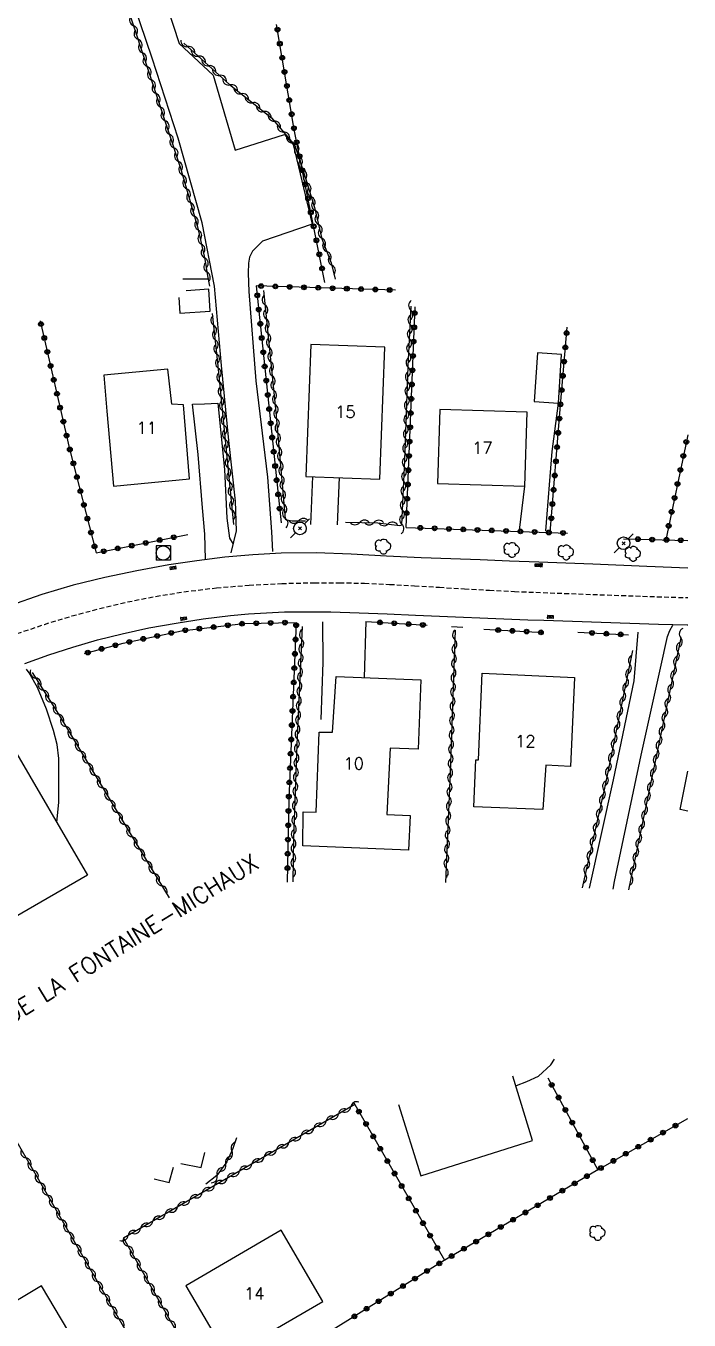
# Model space of a CAD drawing. Header units: millimetres. Extents: x 146997 to 148001, y 141998 to 143001.
# Drawn here: x 147930.5 to 148000.1, y 142531.2 to 142667 of the extents above; entities that cross this region are included whole.
import ezdxf
from ezdxf.enums import TextEntityAlignment as Align

# ---------------------------------------------------------------- set-up
doc = ezdxf.new("R2010")
doc.units = ezdxf.units.MM
doc.linetypes.add('DASHED', pattern=[0.75, 0.5, -0.25])
doc.layers.get('0').update_dxf_attribs({"linetype": 'CONTINUOUS'})
for name, color, linetype in [('W0001', 6, 'DASHED'), ('W0008', 7, 'CONTINUOUS'), ('W0017', 7, 'CONTINUOUS'), ('W0101', 7, 'CONTINUOUS'), ('W0104', 1, 'CONTINUOUS'), ('W0211', 2, 'CONTINUOUS'), ('W0300', 7, 'CONTINUOUS'), ('W0310', 3, 'CONTINUOUS'), ('W0323', 7, 'CONTINUOUS'), ('W0401', 7, 'CONTINUOUS'), ('W0420', 7, 'CONTINUOUS'), ('W0473', 7, 'CONTINUOUS'), ('W0989', 7, 'CONTINUOUS'), ('W0991', 7, 'CONTINUOUS')]:
    doc.layers.add(name, color=color, linetype=linetype)
doc.styles.get("Standard").update_dxf_attribs({"font": 'romans.shx', "width": 0.85})

# ---------------------------------------------------------------- blocks, each defined once
blk = doc.blocks.new('T401')
for p, q in [((-0.3, 0.3), (0, 0.3)), ((-0.3, -0.25), (-0.3, 0.3)), ((-0.3, 0.15), (0, 0.15)), ((-0.3, 0), (0, 0)), ((0, 0.3), (0, -0.25)), ((-0.3, -0.15), (0, -0.15)), ((-0.3, -0.25), (-0.3, -0.3)), ((-0.3, -0.3), (0, -0.3)), ((0, -0.3), (0, -0.25))]:
    blk.add_line(p, q)
blk = doc.blocks.new('T473')
for p, q in [((-0.166667, 0.166667), (0.166667, -0.166667)), ((-0.166667, -0.166667), (0.166667, 0.166667)), ((0.500001, 0.500001), (1.000002, 1.000002)), ((-1.000002, -1.000002), (-0.500001, -0.500001))]:
    blk.add_line(p, q)
blk.add_ellipse((0, 0), major_axis=(0.471405, 0.471405), ratio=1, start_param=5.4977871438, end_param=11.780972451)
blk = doc.blocks.new('T420')
for p, q in [((0.75, 0.75), (-0.75, 0.75)), ((-0.75, 0.75), (-0.75, -0.75)), ((0.75, 0.75), (0.75, -0.75)), ((0.75, -0.75), (-0.75, -0.75))]:
    blk.add_line(p, q)
blk.add_ellipse((0, 0), major_axis=(-0.53, 0.53), ratio=1, start_param=3.926991, end_param=10.210176)
blk = doc.blocks.new('T300')
for p, q in [((-0.8, 0.51), (-0.86, 0.34)), ((-0.86, 0.34), (-0.86, 0.17)), ((-0.86, 0.17), (-0.74, 0.06)), ((-0.69, 0.63), (-0.8, 0.51)), ((-0.8, -0.06), (-0.74, 0.06)), ((-0.74, 0.06), (-0.69, 0.11)), ((-0.57, 0.69), (-0.69, 0.63)), ((-0.46, 0.69), (-0.57, 0.69)), ((-0.29, 0.63), (-0.46, 0.69)), ((-0.29, 0.63), (-0.17, 0.74)), ((-0.23, 0.57), (-0.29, 0.63)), ((-0.17, 0.74), (-0.06, 0.8)), ((-0.06, 0.8), (0.06, 0.8)), ((0.06, 0.8), (0.23, 0.74)), ((0.23, 0.74), (0.34, 0.63)), ((0.34, 0.63), (0.4, 0.51)), ((0.46, 0.46), (0.34, 0.46)), ((0.4, 0.51), (0.4, 0.46)), ((0.57, 0.4), (0.46, 0.46)), ((0.57, 0.4), (0.69, 0.29)), ((0.69, 0.29), (0.74, 0.17)), ((0.74, 0.06), (0.69, -0.17)), ((0.74, 0.17), (0.74, 0.06)), ((-0.8, -0.17), (-0.8, -0.06)), ((-0.8, -0.23), (-0.8, -0.17)), ((-0.74, -0.34), (-0.8, -0.23)), ((-0.69, -0.4), (-0.74, -0.34)), ((-0.51, -0.46), (-0.69, -0.4)), ((-0.4, -0.46), (-0.51, -0.46)), ((-0.4, -0.46), (-0.34, -0.46)), ((-0.34, -0.46), (-0.34, -0.4)), ((-0.34, -0.51), (-0.34, -0.46)), ((-0.29, -0.63), (-0.34, -0.51)), ((-0.17, -0.74), (-0.29, -0.63)), ((-0.06, -0.8), (-0.17, -0.74)), ((0.06, -0.8), (-0.06, -0.8)), ((0.17, -0.74), (0.06, -0.8)), ((0.23, -0.69), (0.17, -0.74)), ((0.29, -0.46), (0.23, -0.46)), ((0.29, -0.63), (0.23, -0.69)), ((0.46, -0.4), (0.29, -0.46)), ((0.34, -0.51), (0.29, -0.63)), ((0.34, -0.51), (0.34, -0.46)), ((0.57, -0.34), (0.46, -0.4)), ((0.63, -0.29), (0.57, -0.34)), ((0.69, -0.17), (0.63, -0.29))]:
    blk.add_line(p, q)
blk = doc.blocks.new('t323o')
at = {"color": 0, "linetype": 'Continuous'}
for radius in [0.25, 0.15]:
    blk.add_circle((0, 0), radius, dxfattribs=at)
blk = doc.blocks.new('t310o')
at = {"color": 0, "linetype": 'Continuous'}
for centre, start, end in [((-0.5, 0.38), 216.8699, 323.1304), ((0.5, -0.37), 36.8699, 143.1303)]:
    blk.add_arc(centre, 0.625, start, end, dxfattribs=at)

msp = doc.modelspace()

# ---------------------------------------------------------------- linework, layer by layer
at = {"layer": 'W0001'}
msp.add_lwpolyline([(147929.58, 142603.27), (147932.44, 142604.24), (147935.33, 142605.12), (147938.23, 142605.9), (147941.16, 142606.59), (147944.12, 142607.18), (147947.09, 142607.65), (147950.5, 142608.07), (147953.93, 142608.35), (147957.36, 142608.53), (147960.79, 142608.61), (147963.42, 142608.61), (147966.05, 142608.55), (147968.68, 142608.44), (147971.3, 142608.29), (147973.92, 142608.13), (147976.54, 142607.97), (147979.16, 142607.82), (147981.79, 142607.69), (147986.27, 142607.52), (147990.76, 142607.35), (147995.25, 142607.19), (147999.73, 142607.05), (148000, 142607.05)], dxfattribs=at)
at = {"layer": 'W0008'}
for points in [[(148000, 142610.15), (147995.68, 142610.32), (147990.01, 142610.54), (147984.35, 142610.76), (147981.26, 142610.88), (147978.18, 142611), (147975.1, 142611.11), (147972.01, 142611.22), (147968.34, 142611.39), (147964.66, 142611.6), (147960.98, 142611.74), (147957.29, 142611.71), (147954.33, 142611.55), (147951.38, 142611.29), (147948.43, 142610.92), (147945.5, 142610.47), (147942.14, 142609.87), (147938.78, 142609.17), (147935.46, 142608.36), (147932.17, 142607.38), (147928.78, 142606.19)], [(147930.39, 142600.15), (147932.9, 142601.05), (147935.44, 142601.86), (147938.01, 142602.6), (147940.6, 142603.25), (147943.42, 142603.86), (147946.26, 142604.38), (147949.12, 142604.82), (147951.99, 142605.17), (147953.87, 142605.35), (147955.75, 142605.46), (147957.64, 142605.54), (147959.53, 142605.57), (147962.5, 142605.55), (147965.47, 142605.46), (147968.43, 142605.33), (147971.39, 142605.21), (147973.08, 142605.14), (147974.77, 142605.08), (147976.45, 142605.01), (147978.14, 142604.94), (147979.82, 142604.87), (147981.5, 142604.8), (147983.19, 142604.73), (147984.88, 142604.67), (147987.88, 142604.56), (147990.89, 142604.46), (147993.9, 142604.37), (147996.91, 142604.27), (147999.92, 142604.18), (148000, 142604.18)]]:
    msp.add_lwpolyline(points, dxfattribs=at)
at = {"layer": 'W0017'}
for points in [[(147952.05, 142611.73), (147952.62, 142614.06), (147952.49, 142617.17), (147951.82, 142623.52), (147951.03, 142631.4), (147950.29, 142639.72), (147949, 142646.37), (147946.49, 142655.27), (147943.76, 142663.66), (147941.28, 142671)], [(147944.71, 142671), (147946.6, 142665.18), (147950.15, 142661.87), (147952.46, 142654.01), (147957.66, 142655.64), (147958.56, 142654.6), (147960.56, 142646.24), (147955.33, 142644.47), (147954.3, 142643.4), (147953.96, 142642.78), (147953.88, 142642.15), (147953.84, 142641.08), (147953.89, 142639.16), (147954.63, 142629.81), (147955.86, 142619.68), (147956.29, 142613.95), (147956.39, 142611.89)], [(147947.99, 142627.34), (147949.25, 142627.39), (147950.65, 142627.47)], [(147949.36, 142611.09), (147949.27, 142613.71), (147949.04, 142616.46), (147948.59, 142622.06), (147947.99, 142627.34)], [(147950.65, 142627.47), (147951.35, 142620.49), (147951.59, 142615.38), (147951.89, 142613.3), (147952.27, 142612.65)], [(147985.08, 142614.07), (147985.76, 142622.39), (147986.4, 142627.45)], [(147960.4, 142614.72), (147960.63, 142619.75)], [(147963.4, 142619.65), (147963.16, 142614.68)], [(147982.31, 142614.14), (147982.89, 142618.75)], [(147961.49, 142594.25), (147961.7, 142600.26), (147961.67, 142604.49)], [(147966.18, 142604.54), (147966.02, 142598.65)], [(147994.73, 142603.41), (147994.34, 142598.33), (147992.15, 142587.92), (147989.62, 142576.56)], [(147992.16, 142576.46), (147992.31, 142577.24), (147995.11, 142590.53), (147997.14, 142599.64), (147997.84, 142602.95), (147998.1, 142603.61), (147998.41, 142604.17)], [(147933.73, 142583.45), (147933.94, 142585.59), (147933.96, 142587.92), (147933.97, 142590.15), (147933.79, 142591.62), (147933.41, 142593.1), (147932.66, 142595.35), (147931.7, 142597.63), (147930.84, 142599.15), (147930.57, 142599.53)], [(147982.02, 142555.83), (147983.09, 142556.26), (147984.33, 142556.83), (147985.62, 142558), (147985.99, 142558.62)]]:
    msp.add_lwpolyline(points, dxfattribs=at)
at = {"layer": 'W0101'}
for points in [[(147960.42, 142633.61), (147959.9, 142619.77), (147967.67, 142619.49), (147968.18, 142633.33)], [(147939.71, 142618.73), (147947.68, 142619.5), (147947.03, 142627.27), (147945.83, 142627.34), (147945.41, 142631.01), (147938.69, 142630.4), (147938.98, 142626.63)], [(147973.71, 142619.03), (147982.89, 142618.75), (147983.12, 142626.52), (147973.95, 142626.79)], [(147963.07, 142598.77), (147971.95, 142598.42), (147971.67, 142591.15), (147968.75, 142591.26), (147968.38, 142584.3), (147970.85, 142584.17), (147970.65, 142580.54), (147959.57, 142581.01), (147959.62, 142584.58), (147960.98, 142584.52), (147961.28, 142592.91), (147962.68, 142592.91)], [(147978.39, 142599.12), (147988.09, 142598.67), (147987.69, 142589.33), (147985.07, 142589.47), (147984.76, 142584.8), (147977.51, 142585.08), (147977.73, 142590.04), (147978, 142590.02)], [(147929.41, 142573.53), (147921.26, 142587.52), (147928.8, 142591.91), (147936.95, 142577.92)], [(147951.65, 142527.36), (147961.66, 142533.17), (147957.31, 142540.66), (147947.3, 142534.84)]]:
    msp.add_lwpolyline(points, close=True, dxfattribs=at)
for points in [[(148000, 142584.65), (147999.18, 142584.82), (148000, 142588.84)], [(147969.61, 142553.86), (147971.97, 142546.38), (147983.67, 142550.08), (147981.63, 142556.82)], [(147946.77, 142547.65), (147948.9, 142547.25), (147949.3, 142548.81)], [(147943.96, 142546.07), (147945.55, 142545.67), (147946.01, 142547.29)]]:
    msp.add_lwpolyline(points, dxfattribs=at)
at = {"layer": 'W0104'}
for points in [[(147946.54, 142638.53), (147946.65, 142636.9)], [(147946.65, 142636.9), (147949.85, 142637.12), (147949.7, 142639.42), (147947.33, 142639.25)]]:
    msp.add_lwpolyline(points, dxfattribs=at)
msp.add_lwpolyline([(147984.22, 142632.72), (147983.87, 142627.63), (147986.4, 142627.45), (147986.74, 142632.55)], close=True, dxfattribs=at)
at = {"layer": 'W0211'}
msp.add_lwpolyline([(147946.96, 142640.5), (147947.84, 142640.5), (147948.75, 142640.5), (147949.66, 142640.49)], dxfattribs=at)
at = {"layer": 'W0300'}
msp.add_lwpolyline([(147945.47, 142511.76), (147939.95, 142521.19), (147936.33, 142527.75), (147932.15, 142534.84), (147922.52, 142529.08)], dxfattribs=at)
at = {"layer": 'W0310'}
for points in [[(147940.5, 142671), (147946.74, 142652.11), (147948.51, 142645.95), (147949.28, 142642.58), (147949.58, 142640.8), (147949.78, 142639.74)], [(147947.07, 142665.24), (147951.88, 142660.91), (147956.3, 142657.38), (147958.75, 142654.48), (147959.9, 142650.96), (147960.78, 142648), (147961.58, 142644.71), (147962.56, 142642.17), (147962.95, 142640.48)], [(147955.43, 142639.26), (147956.75, 142626.52), (147957.72, 142615.33), (147957.85, 142615.21), (147958.44, 142615.1), (147959.4, 142615.1), (147959.86, 142615.1)], [(147964.04, 142614.95), (147967.43, 142614.91), (147969.75, 142614.63), (147969.86, 142614.64), (147969.96, 142614.69), (147970.27, 142621.48), (147970.64, 142631.31), (147970.93, 142637.62)], [(147952.32, 142614.72), (147950.67, 142631.36), (147950.1, 142636.86)], [(147959.5, 142604.03), (147958.95, 142591.59), (147958.6, 142581.79), (147958.54, 142577.22)], [(147975.55, 142603.62), (147975.04, 142588.68), (147974.54, 142577.16)], [(147999.25, 142602.84), (147993.77, 142576.39)], [(147994.2, 142601.49), (147991.3, 142587.36), (147988.89, 142576.59)], [(147931.17, 142599.18), (147933.91, 142594.8), (147941.85, 142581.59), (147945.53, 142575.53)], [(147926.5, 142555.15), (147936.3, 142538.21), (147950.02, 142514.48)], [(147964.94, 142554.01), (147965.04, 142553.85), (147940.76, 142539.83), (147953.81, 142516.81)], [(147952.6, 142550.34), (147952.22, 142549.25), (147951.61, 142547.83), (147950.54, 142546.41), (147949.4, 142545.49)]]:
    msp.add_lwpolyline(points, dxfattribs=at)
at = {"layer": 'W0323'}
for points in [[(147961.89, 142640.12), (147958.66, 142656.18), (147956.82, 142667.2)], [(147969.3, 142639.31), (147954.69, 142639.76), (147957.29, 142614.9)], [(147970.41, 142614.42), (147971.35, 142637.56)], [(147932, 142636.11), (147935.05, 142622.8), (147937.87, 142611.75), (147947.49, 142613.68)], [(147985.54, 142613.88), (147986.61, 142627.23), (147987.31, 142635.44)], [(148000, 142624.13), (147999.88, 142623.6), (147997.67, 142613.11)], [(147970.41, 142614.42), (147987.36, 142613.81)], [(147993.25, 142613.22), (148000, 142613.05)], [(147936.65, 142601.19), (147940.7, 142602.26), (147946.85, 142603.57), (147953.35, 142604.33), (147958.89, 142604.45), (147958.09, 142585.87), (147957.93, 142577.17)], [(147966.18, 142604.54), (147972.63, 142604.16)], [(147975.18, 142604.01), (147976.37, 142603.94)], [(147978.58, 142603.72), (147984.87, 142603.39)], [(147988.44, 142603.42), (147993.76, 142603.15)], [(147985.3, 142556.64), (147990.56, 142547.01), (148000, 142552.39)], [(147965.04, 142553.85), (147974.43, 142537.5)], [(147990.56, 142547.01), (147974.07, 142537.29), (147962.45, 142530.04)]]:
    msp.add_lwpolyline(points, dxfattribs=at)

# ---------------------------------------------------------------- block references
at = {"layer": 'W0300'}
for p in [(147968.04, 142612.39), (147981.54, 142612.04), (147987.23, 142611.79), (147994.26, 142611.64), (147990.55, 142540.37)]:
    msp.add_blockref('T300', p, dxfattribs=at)
at = {"layer": 'W0310'}
for p, rotation in [((147941.8, 142667.06), 288.2968673987572), ((147942.27, 142665.64), 288.2968673987572), ((147947.49, 142664.87), 317.9180424967423), ((147942.74, 142664.21), 288.2968673987572), ((147948.6, 142663.86), 317.9180424967423), ((147943.21, 142662.79), 288.2968673987572), ((147949.71, 142662.86), 317.9180424967423), ((147943.68, 142661.37), 288.2968673987572), ((147950.83, 142661.85), 317.9180424967423), ((147951.94, 142660.85), 321.381326359112), ((147944.16, 142659.94), 288.2968673987572), ((147953.11, 142659.92), 321.381326359112), ((147944.63, 142658.52), 288.2968673987572), ((147954.29, 142658.98), 321.381326359112), ((147945.1, 142657.09), 288.2968673987572), ((147955.46, 142658.04), 321.381326359112), ((147956.57, 142657.05), 310.2230615402158), ((147945.57, 142655.67), 288.2968673987572), ((147957.54, 142655.9), 310.2230615402158), ((147946.04, 142654.25), 288.2968673987572), ((147958.51, 142654.76), 310.2230615402158), ((147946.51, 142652.82), 288.2968673987572), ((147959.1, 142653.4), 288.0972565866267), ((147946.95, 142651.39), 285.9908463094436), ((147959.56, 142651.97), 288.0972565866267), ((147947.37, 142649.95), 285.9908463094436), ((147960.02, 142650.54), 286.5767568510635), ((147947.78, 142648.5), 285.9908463094436), ((147960.45, 142649.11), 286.5767568510635), ((147948.19, 142647.06), 285.9908463094436), ((147960.86, 142647.67), 283.7735336105808), ((147961.22, 142646.21), 283.7735336105808), ((147948.59, 142645.62), 282.8814701769224), ((147961.57, 142644.75), 283.7735336105808), ((147948.92, 142644.15), 282.8814701769224), ((147962.1, 142643.35), 290.9557767308029), ((147949.26, 142642.69), 282.8814701769224), ((147962.61, 142641.94), 283.1404449995979), ((147949.51, 142641.21), 279.675123744088), ((147955.59, 142637.77), 275.8975484655342), ((147955.74, 142636.27), 275.8975484655342), ((147970.91, 142637.22), 87.38979377368852), ((147950.23, 142635.61), 95.98138361693435), ((147970.84, 142635.72), 87.38979377368852), ((147950.38, 142634.12), 95.98138361693435), ((147955.9, 142634.78), 275.8975484655342), ((147970.77, 142634.22), 87.38979377368852), ((147950.54, 142632.63), 95.98138361693435), ((147956.05, 142633.29), 275.8975484655342), ((147970.7, 142632.73), 87.38979377368852), ((147950.7, 142631.14), 95.64614883859053), ((147956.2, 142631.8), 275.8975484655342), ((147970.64, 142631.23), 87.87890360333226), ((147950.84, 142629.65), 95.64614883859053), ((147956.36, 142630.31), 275.8975484655342), ((147970.58, 142629.73), 87.87890360333226), ((147950.99, 142628.15), 95.64614883859053), ((147956.51, 142628.81), 275.8975484655342), ((147970.53, 142628.23), 87.87890360333226), ((147951.14, 142626.66), 95.64614883859053), ((147956.67, 142627.32), 275.8975484655342), ((147970.47, 142626.73), 87.87890360333226), ((147956.81, 142625.83), 274.9602380609328), ((147951.29, 142625.17), 95.64614883859053), ((147956.94, 142624.33), 274.9602380609328), ((147970.41, 142625.23), 87.87890360333226), ((147951.43, 142623.67), 95.64614883859053), ((147957.07, 142622.84), 274.9602380609328), ((147970.36, 142623.73), 87.87890360333226), ((147951.58, 142622.18), 95.64614883859053), ((147957.2, 142621.35), 274.9602380609328), ((147970.3, 142622.23), 87.87890360333226), ((147951.73, 142620.69), 95.64614883859053), ((147957.33, 142619.85), 274.9602380609328), ((147970.24, 142620.74), 87.33504079896612), ((147951.88, 142619.2), 95.64614883859053), ((147970.17, 142619.24), 87.33504079896612), ((147952.02, 142617.7), 95.64614883859053), ((147957.46, 142618.36), 274.9602380609328), ((147970.1, 142617.74), 87.33504079896612), ((147952.17, 142616.21), 95.64614883859053), ((147957.59, 142616.86), 274.9602380609328), ((147970.03, 142616.24), 87.33504079896612), ((147957.72, 142615.37), 274.9602380609328), ((147969.96, 142614.74), 87.33504079896612), ((147959.13, 142615.1), 359.7600190798664), ((147965.54, 142614.93), 359.3741188308758), ((147967.04, 142614.92), 359.3741188308758), ((147968.53, 142614.78), 352.9692700703524), ((147959.44, 142602.7), 267.4636746971155), ((147975.51, 142602.64), 268.072596154728), ((147999.25, 142602.83), 258.2922671237469), ((147959.37, 142601.2), 267.4636746971155), ((147975.46, 142601.14), 268.072596154728), ((147998.94, 142601.36), 258.2922671237469), ((147959.31, 142599.7), 267.4636746971155), ((147975.41, 142599.64), 268.072596154728), ((147993.91, 142600.05), 258.386382492576), ((147998.64, 142599.89), 258.2922671237469), ((147931.52, 142598.61), 302.0277340425913), ((147959.24, 142598.21), 267.4636746971155), ((147975.36, 142598.14), 268.072596154728), ((147993.61, 142598.59), 258.386382492576), ((147998.34, 142598.42), 258.2922671237469), ((147932.32, 142597.34), 302.0277340425913), ((147993.31, 142597.12), 258.386382492576), ((147998.03, 142596.96), 258.2922671237469), ((147933.11, 142596.07), 302.0277340425913), ((147959.18, 142596.71), 267.4636746971155), ((147975.31, 142596.64), 268.072596154728), ((147993, 142595.65), 258.386382492576), ((147997.73, 142595.49), 258.2922671237469), ((147933.91, 142594.8), 300.9924397954513), ((147959.11, 142595.21), 267.4636746971155), ((147975.26, 142595.14), 268.072596154728), ((147992.7, 142594.18), 258.386382492576), ((147934.68, 142593.51), 300.9924397954513), ((147959.04, 142593.71), 267.4636746971155), ((147975.21, 142593.64), 268.072596154728), ((147992.4, 142592.71), 258.386382492576), ((147997.42, 142594.02), 258.2922671237469), ((147935.45, 142592.23), 300.9924397954513), ((147958.98, 142592.21), 267.4636746971155), ((147975.16, 142592.14), 268.072596154728), ((147997.12, 142592.55), 258.2922671237469), ((147936.23, 142590.94), 300.9924397954513), ((147958.92, 142590.71), 267.9839928867965), ((147975.11, 142590.65), 268.072596154728), ((147992.1, 142591.24), 258.386382492576), ((147996.81, 142591.08), 258.2922671237469), ((147937, 142589.66), 300.9924397954513), ((147958.87, 142589.21), 267.9839928867965), ((147975.06, 142589.15), 268.072596154728), ((147991.8, 142589.77), 258.386382492576), ((147996.51, 142589.61), 258.2922671237469), ((147937.77, 142588.37), 300.9924397954513), ((147958.81, 142587.71), 267.9839928867965), ((147975, 142587.65), 267.5277088559808), ((147991.49, 142588.3), 258.386382492576), ((147996.21, 142588.14), 258.2922671237469), ((147938.54, 142587.08), 300.9924397954513), ((147958.76, 142586.22), 267.9839928867965), ((147974.93, 142586.15), 267.5277088559808), ((147991.18, 142586.83), 257.3781797434499), ((147995.9, 142586.67), 258.2922671237469), ((147939.32, 142585.8), 300.9924397954513), ((147958.71, 142584.72), 267.9839928867965), ((147974.87, 142584.65), 267.5277088559808), ((147990.85, 142585.37), 257.3781797434499), ((147995.6, 142585.21), 258.2922671237469), ((147940.09, 142584.51), 300.9924397954513), ((147940.86, 142583.23), 300.9924397954513), ((147958.65, 142583.22), 267.9839928867965), ((147990.53, 142583.91), 257.3781797434499), ((147995.29, 142583.74), 258.2922671237469), ((147941.63, 142581.94), 300.9924397954513), ((147974.8, 142583.15), 267.5277088559808), ((147990.2, 142582.44), 257.3781797434499), ((147994.99, 142582.27), 258.2922671237469), ((147942.41, 142580.66), 301.3157676053343), ((147958.6, 142581.72), 269.1410845580042), ((147974.74, 142581.65), 267.5277088559808), ((147989.87, 142580.98), 257.3781797434499), ((147994.68, 142580.8), 258.2922671237469), ((147943.19, 142579.38), 301.3157676053343), ((147958.58, 142580.22), 269.1410845580042), ((147974.67, 142580.15), 267.5277088559808), ((147989.54, 142579.51), 257.3781797434499), ((147994.38, 142579.33), 258.2922671237469), ((147943.97, 142578.09), 301.3157676053343), ((147958.56, 142578.72), 269.1410845580042), ((147974.61, 142578.66), 267.5277088559808), ((147989.22, 142578.05), 257.3781797434499), ((147994.07, 142577.86), 258.2922671237469), ((147944.75, 142576.81), 301.3157676053343), ((147964.6, 142553.6), 209.999411476703), ((147963.3, 142552.85), 209.999411476703), ((147960.71, 142551.35), 209.999411476703), ((147962.01, 142552.1), 209.999411476703), ((147958.11, 142549.85), 209.999411476703), ((147959.41, 142550.6), 209.999411476703), ((147930.5, 142548.24), 300.0606960236623), ((147952.11, 142548.99), 246.9762096269707), ((147955.51, 142548.35), 209.999411476703), ((147956.81, 142549.1), 209.999411476703), ((147931.25, 142546.94), 300.0606960236623), ((147951.47, 142547.63), 232.8921484136516), ((147952.91, 142546.85), 209.999411476703), ((147954.21, 142547.6), 209.999411476703), ((147932, 142545.64), 300.0606960236623), ((147950.56, 142546.44), 232.8921484136516), ((147951.61, 142546.1), 209.999411476703), ((147932.75, 142544.35), 300.0606960236623), ((147949.01, 142544.6), 209.999411476703), ((147950.31, 142545.35), 209.999411476703), ((147933.5, 142543.05), 300.0606960236623), ((147946.42, 142543.1), 209.999411476703), ((147947.72, 142543.85), 209.999411476703), ((147934.25, 142541.75), 300.0606960236623), ((147943.82, 142541.6), 209.999411476703), ((147945.12, 142542.35), 209.999411476703), ((147935, 142540.45), 300.0606960236623), ((147941.22, 142540.1), 209.999411476703), ((147942.52, 142540.85), 209.999411476703), ((147935.76, 142539.15), 300.0606960236623), ((147941.23, 142538.99), 299.5386566929827), ((147936.51, 142537.85), 300.0409279627108), ((147941.97, 142537.69), 299.5386566929827), ((147937.26, 142536.56), 300.0409279627108), ((147942.71, 142536.38), 299.5386566929827), ((147938.01, 142535.26), 300.0409279627108), ((147943.45, 142535.08), 299.5386566929827), ((147938.76, 142533.96), 300.0409279627108), ((147944.19, 142533.77), 299.5386566929827), ((147939.51, 142532.66), 300.0409279627108), ((147944.93, 142532.47), 299.5386566929827), ((147940.26, 142531.36), 300.0409279627108), ((147945.67, 142531.16), 299.5386566929827)]:
    msp.add_blockref('t310o', p, dxfattribs=dict(at, rotation=rotation))
at = {"layer": 'W0323'}
for p, rotation in [((147956.91, 142666.66), 99.48254127365098), ((147957.16, 142665.18), 99.48254127365098), ((147957.41, 142663.7), 99.48254127365098), ((147957.65, 142662.22), 99.48254127365098), ((147957.9, 142660.74), 99.48254127365098), ((147958.15, 142659.26), 99.48254127365098), ((147958.4, 142657.78), 99.48254127365098), ((147958.64, 142656.3), 99.48254127365098), ((147958.93, 142654.83), 101.3572905867244), ((147959.23, 142653.36), 101.3572905867244), ((147959.52, 142651.89), 101.3572905867244), ((147959.82, 142650.42), 101.3572905867244), ((147960.12, 142648.95), 101.3572905867244), ((147960.41, 142647.48), 101.3572905867244), ((147960.71, 142646.01), 101.3572905867244), ((147961, 142644.54), 101.3572905867244), ((147961.3, 142643.07), 101.3572905867244), ((147961.59, 142641.6), 101.3572905867244), ((147955.19, 142639.74), 178.2504532088413), ((147956.69, 142639.7), 178.2504532088413), ((147958.19, 142639.65), 178.2504532088413), ((147954.79, 142638.77), 275.9772126308442), ((147959.69, 142639.61), 178.2504532088413), ((147961.19, 142639.56), 178.2504532088413), ((147962.69, 142639.51), 178.2504532088413), ((147964.19, 142639.47), 178.2504532088413), ((147965.69, 142639.42), 178.2504532088413), ((147967.19, 142639.38), 178.2504532088413), ((147968.69, 142639.33), 178.2504532088413), ((147954.95, 142637.27), 275.9772126308442), ((147971.32, 142636.91), 87.68040011436223), ((147932.08, 142635.75), 282.9250484760883), ((147955.11, 142635.78), 275.9772126308442), ((147932.42, 142634.29), 282.9250484760883), ((147955.26, 142634.29), 275.9772126308442), ((147971.26, 142635.41), 87.68040011436223), ((147987.26, 142634.81), 85.11293493215764), ((147932.75, 142632.83), 282.9250484760883), ((147971.2, 142633.91), 87.68040011436223), ((147987.13, 142633.31), 85.11293493215764), ((147955.42, 142632.8), 275.9772126308442), ((147971.14, 142632.41), 87.68040011436223), ((147987, 142631.82), 85.11293493215764), ((147933.09, 142631.36), 282.9250484760883), ((147955.57, 142631.31), 275.9772126308442), ((147971.08, 142630.91), 87.68040011436223), ((147986.87, 142630.32), 85.11293493215764), ((147933.42, 142629.9), 282.9250484760883), ((147955.73, 142629.82), 275.9772126308442), ((147971.02, 142629.41), 87.68040011436223), ((147986.75, 142628.83), 85.11293493215764), ((147933.76, 142628.44), 282.9250484760883), ((147955.89, 142628.32), 275.9772126308442), ((147970.96, 142627.91), 87.68040011436223), ((147934.09, 142626.98), 282.9250484760883), ((147956.04, 142626.83), 275.9772126308442), ((147970.9, 142626.41), 87.68040011436223), ((147986.62, 142627.33), 85.11293493215764), ((147934.43, 142625.52), 282.9250484760883), ((147956.2, 142625.34), 275.9772126308442), ((147970.84, 142624.92), 87.68040011436223), ((147986.5, 142625.84), 85.41789155772625), ((147934.77, 142624.05), 282.9250484760883), ((147956.35, 142623.85), 275.9772126308442), ((147970.78, 142623.42), 87.68040011436223), ((147986.38, 142624.34), 85.41789155772625), ((147999.83, 142623.39), 258.1240049842564), ((147935.11, 142622.59), 284.3069647430771), ((147956.51, 142622.36), 275.9772126308442), ((147986.26, 142622.85), 85.41789155772625), ((147935.48, 142621.14), 284.3069647430771), ((147956.67, 142620.86), 275.9772126308442), ((147970.72, 142621.92), 87.68040011436223), ((147986.14, 142621.35), 85.41789155772625), ((147999.52, 142621.92), 258.1240049842564), ((147935.85, 142619.69), 284.3069647430771), ((147956.82, 142619.37), 275.9772126308442), ((147970.66, 142620.42), 87.68040011436223), ((147986.02, 142619.86), 85.41789155772625), ((147999.21, 142620.45), 258.1240049842564), ((147936.22, 142618.23), 284.3069647430771), ((147956.98, 142617.88), 275.9772126308442), ((147970.6, 142618.92), 87.68040011436223), ((147985.9, 142618.36), 85.41789155772625), ((147998.91, 142618.98), 258.1240049842564), ((147936.59, 142616.78), 284.3069647430771), ((147970.53, 142617.42), 87.68040011436223), ((147985.78, 142616.87), 85.41789155772625), ((147998.6, 142617.51), 258.1240049842564), ((147936.96, 142615.33), 284.3069647430771), ((147957.14, 142616.39), 275.9772126308442), ((147970.47, 142615.92), 87.68040011436223), ((147985.66, 142615.37), 85.41789155772625), ((147998.29, 142616.05), 258.1240049842564), ((147937.33, 142613.87), 284.3069647430771), ((147971.91, 142614.37), 357.9345675967352), ((147973.41, 142614.32), 357.9345675967352), ((147974.91, 142614.26), 357.9345675967352), ((147976.41, 142614.21), 357.9345675967352), ((147977.91, 142614.15), 357.9345675967352), ((147979.41, 142614.1), 357.9345675967352), ((147980.91, 142614.05), 357.9345675967352), ((147982.41, 142613.99), 357.9345675967352), ((147983.9, 142613.94), 357.9345675967352), ((147985.4, 142613.88), 357.9345675967352), ((147986.9, 142613.83), 357.9345675967352), ((147997.98, 142614.58), 258.1240049842564), ((147937.7, 142612.42), 284.3069647430771), ((147941.61, 142612.5), 11.29504658736431), ((147943.08, 142612.79), 11.29504658736431), ((147944.55, 142613.09), 11.29504658736431), ((147946.02, 142613.38), 11.29504658736431), ((147994.75, 142613.18), 358.5985479491767), ((147996.25, 142613.14), 358.5985479491767), ((147997.75, 142613.11), 358.5985479491767), ((147999.25, 142613.07), 358.5985479491767), ((147938.67, 142611.91), 11.29504658736431), ((147940.14, 142612.21), 11.29504658736431), ((147953.19, 142604.31), 6.619379545887605), ((147954.69, 142604.36), 1.263139818309871), ((147956.19, 142604.39), 1.263139818309871), ((147957.69, 142604.42), 1.263139818309871), ((147967.67, 142604.45), 356.6416107415584), ((147969.17, 142604.36), 356.6416107415584), ((147944.29, 142603.03), 12.00882302031582), ((147945.76, 142603.34), 12.00882302031582), ((147947.23, 142603.62), 6.619379545887605), ((147948.72, 142603.79), 6.619379545887605), ((147950.21, 142603.96), 6.619379545887605), ((147951.7, 142604.14), 6.619379545887605), ((147958.87, 142604.15), 267.5405594290992), ((147970.67, 142604.27), 356.6416107415584), ((147972.17, 142604.18), 356.6416107415584), ((147980.08, 142603.64), 357.0244994917252), ((147981.57, 142603.56), 357.0244994917252), ((147983.07, 142603.48), 357.0244994917252), ((147984.57, 142603.4), 357.0244994917252), ((147989.94, 142603.34), 357.101559358914), ((147991.44, 142603.26), 357.101559358914), ((147992.94, 142603.19), 357.101559358914), ((147938.45, 142601.67), 14.89614684628942), ((147939.9, 142602.05), 14.89614684628942), ((147941.36, 142602.4), 12.00882302031582), ((147942.82, 142602.72), 12.00882302031582), ((147958.81, 142602.65), 267.5405594290992), ((147937, 142601.28), 14.89614684628942), ((147958.74, 142601.15), 267.5405594290992), ((147958.68, 142599.65), 267.5405594290992), ((147958.62, 142598.15), 267.5405594290992), ((147958.55, 142596.65), 267.5405594290992), ((147958.49, 142595.16), 267.5405594290992), ((147958.42, 142593.66), 267.5405594290992), ((147958.36, 142592.16), 267.5405594290992), ((147958.29, 142590.66), 267.5405594290992), ((147958.23, 142589.16), 267.5405594290992), ((147958.16, 142587.66), 267.5405594290992), ((147958.1, 142586.16), 267.5405594290992), ((147958.07, 142584.66), 268.9587676433737), ((147958.04, 142583.16), 268.9587676433737), ((147958.01, 142581.66), 268.9587676433737), ((147957.98, 142580.17), 268.9587676433737), ((147957.96, 142578.67), 268.9587676433737), ((147985.7, 142555.91), 298.6371346470126), ((147986.42, 142554.59), 298.6371346470126), ((147965.46, 142553.11), 299.8760487547645), ((147987.14, 142553.28), 298.6371346470126), ((147966.21, 142551.81), 299.8760487547645), ((147987.86, 142551.96), 298.6371346470126), ((147998.7, 142551.64), 29.64431631382002), ((147966.96, 142550.51), 299.8760487547645), ((147988.58, 142550.65), 298.6371346470126), ((147996.09, 142550.16), 29.64431631382002), ((147997.39, 142550.9), 29.64431631382002), ((147967.7, 142549.21), 299.8760487547645), ((147989.3, 142549.33), 298.6371346470126), ((147993.48, 142548.68), 29.64431631382002), ((147994.79, 142549.42), 29.64431631382002), ((147968.45, 142547.91), 299.8760487547645), ((147990.01, 142548.01), 298.6371346470126), ((147990.87, 142547.19), 29.64431631382002), ((147992.18, 142547.94), 29.64431631382002), ((147969.2, 142546.61), 299.8760487547645), ((147989.4, 142546.33), 210.5280536295296), ((147969.94, 142545.3), 299.8760487547645), ((147986.82, 142544.81), 210.5280536295296), ((147988.11, 142545.57), 210.5280536295296), ((147970.69, 142544), 299.8760487547645), ((147984.23, 142543.28), 210.5280536295296), ((147985.52, 142544.04), 210.5280536295296), ((147971.44, 142542.7), 299.8760487547645), ((147981.65, 142541.76), 210.5280536295296), ((147982.94, 142542.52), 210.5280536295296), ((147972.19, 142541.4), 299.8760487547645), ((147980.36, 142541), 210.5280536295296), ((147972.93, 142540.1), 299.8760487547645), ((147977.77, 142539.47), 210.5280536295296), ((147979.06, 142540.23), 210.5280536295296), ((147973.68, 142538.8), 299.8760487547645), ((147975.19, 142537.95), 210.5280536295296), ((147976.48, 142538.71), 210.5280536295296), ((147972.62, 142536.39), 211.9694716566236), ((147973.9, 142537.18), 211.9694716566236), ((147971.35, 142535.59), 211.9694716566236), ((147968.81, 142534.01), 211.9694716566236), ((147970.08, 142534.8), 211.9694716566236), ((147966.26, 142532.42), 211.9694716566236), ((147967.53, 142533.21), 211.9694716566236), ((147964.99, 142531.62), 211.9694716566236)]:
    msp.add_blockref('t323o', p, dxfattribs=dict(at, rotation=rotation))
at = {"layer": 'W0401'}
for p, rotation in [((147945.94, 142610.32), 99.29932919248364), ((147984.28, 142610.59), 87.80040519644378), ((147984.42, 142610.59), 87.80024127190369), ((147947.07, 142604.7), 278.9430851947105), ((147985.54, 142604.87), 267.9245352331868)]:
    msp.add_blockref('T401', p, dxfattribs=dict(at, rotation=rotation))
at = {"layer": 'W0420'}
msp.add_blockref('T420', (147944.92, 142611.73), dxfattribs=at)
at = {"layer": 'W0473'}
for p in [(147959.27, 142614.31), (147993.25, 142612.75)]:
    msp.add_blockref('T473', p, dxfattribs=at)

# ---------------------------------------------------------------- texts
at = {"layer": 'W0989'}
msp.add_text('RUE DE LA FONTAINE-MICHAUX  ', height=1.75, rotation=32.2335, dxfattribs=at).set_placement((147923.99, 142559.15))
at = {"layer": 'W0991'}
for s, p in [('15', (147964.04, 142626.55)), ('11', (147943.18, 142624.87)), ('17', (147978.42, 142622.77)), ('12', (147982.94, 142591.97)), ('10', (147964.92, 142589.65)), ('14', (147954.48, 142534.01))]:
    msp.add_text(s, height=1.25, dxfattribs=at).set_placement(p, align=Align.MIDDLE_CENTER)

doc.saveas('drawing.dxf')
